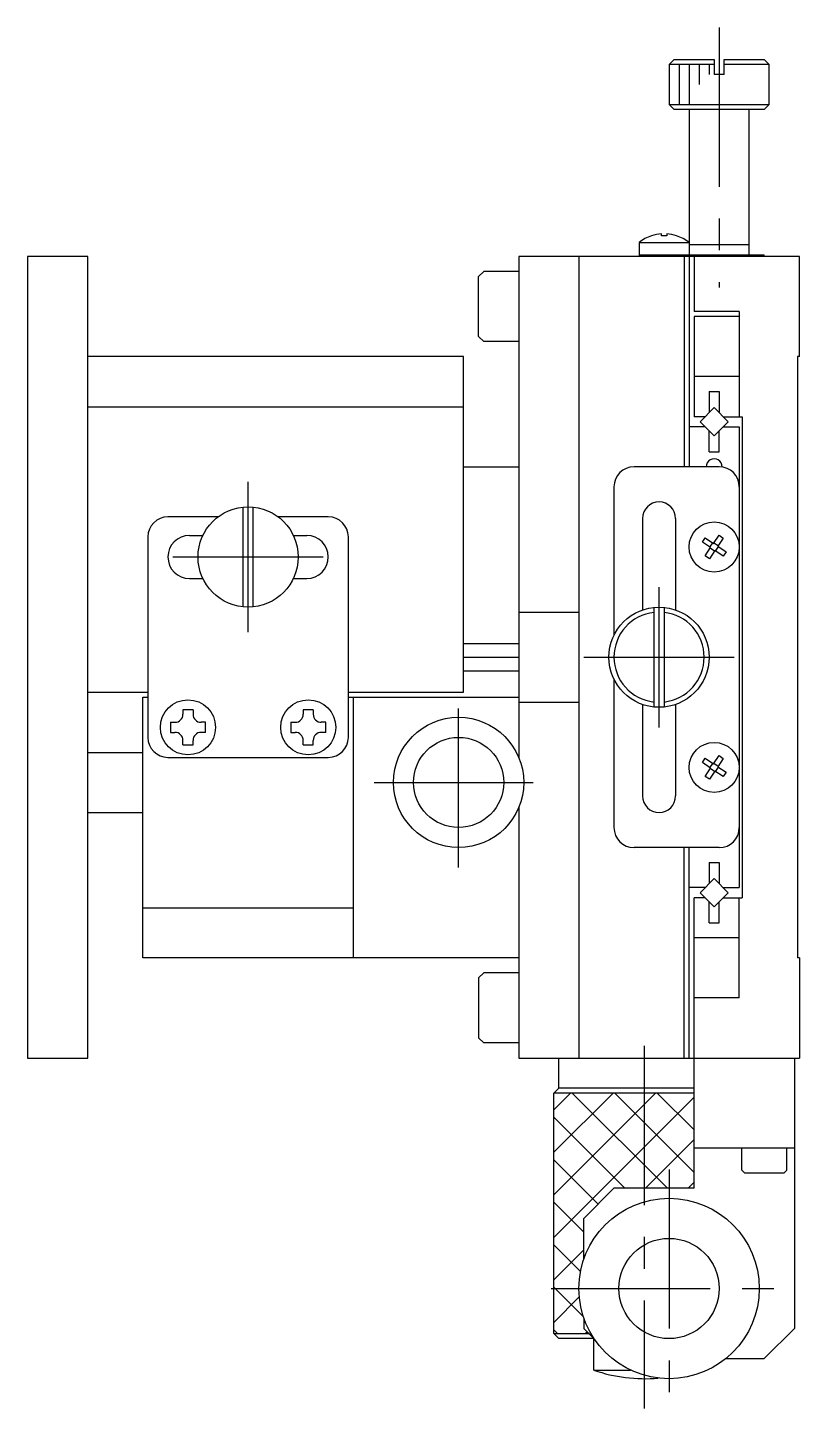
# Model space of a CAD drawing. Extents: x -1 to 437, y -8 to 393.
# Drawn here: x 360 to 437, y 138.7 to 276.5 of the extents above; entities that cross this region are included whole.
import ezdxf

# ---------------------------------------------------------------- set-up
doc = ezdxf.new("R2010")
doc.units = 0
doc.header["$LTSCALE"] = 0.5
doc.linetypes.add('CENTER', pattern=[50.8, 31.75, -6.35, 6.35, -6.35])
for name, color, linetype in [('MSM_CENTER', 1, 'CENTER'), ('MSM_CONTINUOUS', 7, 'CONTINUOUS'), ('MSM_NARROW', 5, 'CONTINUOUS')]:
    doc.layers.add(name, color=color, linetype=linetype)

msp = doc.modelspace()

# ---------------------------------------------------------------- linework, layer by layer
at = {"layer": 'MSM_CENTER'}
for p, q in [((429.01, 276.54), (429.01, 250.61)), ((382.01, 216.21), (382.01, 231.21)), ((374.51, 223.71), (389.51, 223.71)), ((423.01, 206.71), (423.01, 220.71)), ((415.51, 213.71), (430.51, 213.71)), ((403.01, 192.73), (403.01, 209.36)), ((394.57, 201.21), (410.74, 201.21)), ((421.51, 174.91), (421.51, 138.75)), ((424.01, 162.59), (424.01, 138.83)), ((412.24, 150.71), (435.77, 150.71))]:
    msp.add_line(p, q, dxfattribs=at)
at = {"layer": 'MSM_CONTINUOUS'}
for p, q in [((424.51, 273.36), (424.01, 272.86)), ((428.51, 272.86), (424.01, 272.86)), ((424.01, 272.86), (424.01, 268.86)), ((424.51, 273.36), (428.51, 273.36)), ((428.51, 273.36), (428.51, 271.86)), ((429.51, 273.36), (433.51, 273.36)), ((429.51, 271.86), (429.51, 273.36)), ((434.01, 272.86), (429.51, 272.86)), ((434.01, 272.86), (433.51, 273.36)), ((434.01, 268.86), (434.01, 272.86)), ((429.51, 271.86), (428.51, 271.86)), ((424.01, 268.86), (424.51, 268.36)), ((424.01, 268.86), (434.01, 268.86)), ((433.51, 268.36), (434.01, 268.86)), ((433.51, 268.36), (424.51, 268.36)), ((426.01, 268.36), (426.01, 253.86)), ((432.01, 253.86), (432.01, 268.36)), ((421.01, 255.08), (426.01, 255.08)), ((421.01, 255.08), (421.01, 253.71)), ((422.26, 255.75), (422.26, 255.76)), ((423.25, 255.75), (423.25, 255.95)), ((423.77, 255.75), (423.25, 255.75)), ((423.77, 255.95), (423.77, 255.75)), ((424.76, 255.76), (424.76, 255.75)), ((366.01, 253.71), (360.01, 253.71)), ((360.01, 253.71), (360.01, 173.71)), ((366.01, 173.71), (366.01, 253.71)), ((437.01, 253.71), (409.01, 253.71)), ((409.01, 253.71), (409.01, 203.71)), ((415.01, 253.71), (415.01, 173.71)), ((421.01, 253.86), (433.51, 253.86)), ((425.51, 253.71), (425.51, 232.71)), ((432.01, 254.86), (426.01, 254.86)), ((426.01, 253.71), (426.01, 232.71)), ((426.51, 253.71), (426.51, 248.21)), ((433.51, 253.71), (433.51, 253.86)), ((437.01, 243.71), (437.01, 253.71)), ((405.01, 251.71), (405.51, 252.21)), ((409.01, 252.21), (405.51, 252.21)), ((405.01, 245.71), (405.01, 251.71)), ((431.01, 248.21), (426.51, 248.21)), ((431.01, 248.21), (431.01, 237.71)), ((426.51, 247.71), (426.51, 237.71)), ((431.01, 247.71), (426.51, 247.71)), ((405.01, 245.71), (405.51, 245.21)), ((409.01, 245.21), (405.51, 245.21)), ((403.51, 243.71), (366.01, 243.71)), ((403.51, 210.21), (403.51, 243.71)), ((437.01, 243.71), (436.81, 243.71)), ((436.81, 243.71), (436.81, 183.71)), ((431.01, 241.71), (426.51, 241.71)), ((428.01, 240.21), (429.01, 240.21)), ((428.01, 240.21), (428.01, 238.13)), ((429.01, 240.21), (429.01, 238.13)), ((366.01, 238.71), (403.51, 238.71)), ((428.51, 238.63), (427.1, 237.21)), ((428.51, 238.63), (429.92, 237.21)), ((427.6, 237.71), (426.51, 237.71)), ((427.1, 237.21), (428.51, 235.8)), ((429.92, 237.21), (428.51, 235.8)), ((429.42, 237.71), (431.31, 237.71)), ((431.31, 237.71), (431.31, 189.71)), ((427.6, 236.71), (426.01, 236.71)), ((428.01, 234.21), (428.01, 236.3)), ((429.01, 234.21), (429.01, 236.3)), ((429.42, 236.71), (431.01, 236.71)), ((431.01, 236.71), (431.01, 190.71)), ((428.01, 234.21), (429.01, 234.21)), ((403.51, 232.71), (409.01, 232.71)), ((429.01, 232.71), (420.51, 232.71)), ((418.51, 230.71), (418.51, 215.89)), ((379.01, 227.71), (374.01, 227.71)), ((381.51, 218.74), (381.51, 228.69)), ((382.51, 218.74), (382.51, 228.69)), ((390.01, 227.71), (385.01, 227.71)), ((421.36, 227.56), (421.36, 218.43)), ((424.66, 227.56), (424.66, 218.43)), ((372.01, 225.71), (372.01, 205.71)), ((376.16, 225.86), (377.5, 225.86)), ((386.52, 225.86), (387.86, 225.86)), ((392.01, 205.71), (392.01, 225.71)), ((427.33, 225.19), (427.62, 225.62)), ((428.15, 224.64), (427.33, 225.19)), ((427.6, 223.82), (428.15, 224.64)), ((427.62, 225.62), (428.44, 225.07)), ((428.09, 224.68), (428.38, 225.11)), ((428.44, 225.07), (428.99, 225.89)), ((428.47, 225.13), (428.91, 224.84)), ((428.92, 224.75), (428.64, 224.32)), ((429.42, 225.6), (428.87, 224.78)), ((428.87, 224.78), (429.69, 224.23)), ((428.99, 225.89), (429.42, 225.6)), ((428.03, 223.53), (427.6, 223.82)), ((428.58, 224.35), (428.03, 223.53)), ((428.54, 224.3), (428.11, 224.59)), ((429.4, 223.8), (428.58, 224.35)), ((429.69, 224.23), (429.4, 223.8)), ((376.16, 221.56), (377.5, 221.56)), ((386.52, 221.56), (387.86, 221.56)), ((409.01, 218.21), (415.01, 218.21)), ((422.51, 208.74), (422.51, 218.69)), ((423.51, 218.69), (423.51, 208.74)), ((403.51, 215.08), (409.01, 215.08)), ((403.51, 213.71), (409.01, 213.71)), ((403.51, 212.34), (409.01, 212.34)), ((418.51, 211.53), (418.51, 196.71)), ((366.01, 210.21), (372.01, 210.21)), ((371.51, 209.71), (372.01, 209.71)), ((371.51, 183.71), (371.51, 209.71)), ((392.01, 210.21), (403.51, 210.21)), ((392.01, 209.71), (409.01, 209.71)), ((392.51, 183.71), (392.51, 209.71)), ((376.51, 208.46), (375.51, 208.46)), ((375.51, 208.46), (375.51, 208.01)), ((376.51, 208.46), (376.51, 208.01)), ((388.51, 208.46), (387.51, 208.46)), ((387.51, 208.46), (387.51, 208.01)), ((388.51, 208.46), (388.51, 208.01)), ((409.01, 209.21), (415.01, 209.21)), ((421.36, 208.99), (421.36, 199.86)), ((424.66, 208.99), (424.66, 199.86)), ((374.26, 207.21), (374.26, 206.21)), ((374.26, 207.21), (374.71, 207.21)), ((377.76, 207.21), (377.31, 207.21)), ((377.76, 206.21), (377.76, 207.21)), ((386.26, 207.21), (386.26, 206.21)), ((386.26, 207.21), (386.71, 207.21)), ((389.76, 207.21), (389.31, 207.21)), ((389.76, 206.21), (389.76, 207.21)), ((374.26, 206.21), (374.71, 206.21)), ((375.51, 204.96), (375.51, 205.41)), ((376.51, 204.96), (376.51, 205.41)), ((377.76, 206.21), (377.31, 206.21)), ((386.26, 206.21), (386.71, 206.21)), ((387.51, 204.96), (387.51, 205.41)), ((388.51, 204.96), (388.51, 205.41)), ((389.76, 206.21), (389.31, 206.21)), ((366.01, 204.21), (371.51, 204.21)), ((375.51, 204.96), (376.51, 204.96)), ((387.51, 204.96), (388.51, 204.96)), ((374.01, 203.71), (390.01, 203.71)), ((427.33, 203.19), (427.62, 203.62)), ((428.15, 202.64), (427.33, 203.19)), ((427.6, 201.82), (428.15, 202.64)), ((427.62, 203.62), (428.44, 203.07)), ((428.09, 202.68), (428.38, 203.11)), ((428.54, 202.3), (428.11, 202.59)), ((428.44, 203.07), (428.99, 203.89)), ((428.47, 203.13), (428.91, 202.84)), ((428.92, 202.75), (428.64, 202.32)), ((429.42, 203.6), (428.87, 202.78)), ((428.87, 202.78), (429.69, 202.23)), ((428.99, 203.89), (429.42, 203.6)), ((428.03, 201.53), (427.6, 201.82)), ((428.58, 202.35), (428.03, 201.53)), ((429.4, 201.8), (428.58, 202.35)), ((429.69, 202.23), (429.4, 201.8)), ((409.01, 198.71), (409.01, 173.71)), ((366.01, 198.21), (371.51, 198.21)), ((429.01, 194.71), (420.51, 194.71)), ((425.51, 173.71), (425.51, 194.71)), ((426.01, 173.71), (426.01, 194.71)), ((428.01, 193.21), (428.01, 191.13)), ((428.01, 193.21), (429.01, 193.21)), ((429.01, 193.21), (429.01, 191.13)), ((427.1, 190.21), (428.51, 191.63)), ((429.92, 190.21), (428.51, 191.63)), ((427.6, 190.72), (426.01, 190.72)), ((428.51, 188.8), (427.1, 190.21)), ((428.51, 188.8), (429.92, 190.21)), ((429.42, 190.71), (431.01, 190.71)), ((426.51, 160.71), (426.51, 189.71)), ((427.6, 189.71), (426.51, 189.71)), ((428.01, 187.21), (428.01, 189.3)), ((429.01, 187.21), (429.01, 189.3)), ((429.42, 189.71), (431.31, 189.71)), ((431.01, 179.71), (431.01, 189.71)), ((371.51, 188.71), (392.51, 188.71)), ((428.01, 187.21), (429.01, 187.21)), ((431.01, 185.71), (426.51, 185.71)), ((409.01, 183.71), (371.51, 183.71)), ((437.01, 183.71), (436.81, 183.71)), ((437.01, 183.71), (437.01, 173.71)), ((405.01, 181.71), (405.51, 182.21)), ((409.01, 182.21), (405.51, 182.21)), ((405.01, 181.71), (405.01, 175.71)), ((431.01, 179.71), (426.51, 179.71)), ((405.01, 175.71), (405.51, 175.21)), ((409.01, 175.21), (405.51, 175.21)), ((360.01, 173.71), (366.01, 173.71)), ((409.01, 173.71), (415.01, 173.71)), ((413.01, 170.71), (413.01, 173.71)), ((415.01, 173.71), (437.01, 173.71)), ((436.51, 173.71), (436.51, 146.71)), ((413.01, 170.71), (412.51, 170.21)), ((426.51, 170.21), (412.51, 170.21)), ((412.51, 146.21), (412.51, 170.21)), ((426.51, 170.71), (413.01, 170.71)), ((436.51, 164.71), (426.51, 164.71)), ((431.26, 162.51), (431.26, 164.71)), ((435.76, 162.51), (435.76, 164.71)), ((431.56, 162.21), (431.26, 162.51)), ((435.46, 162.21), (431.56, 162.21)), ((435.46, 162.21), (435.76, 162.51)), ((418.51, 160.71), (415.51, 157.71)), ((426.51, 160.71), (418.51, 160.71)), ((415.51, 153.67), (415.51, 157.71)), ((415.51, 147.75), (415.51, 146.71)), ((412.51, 146.21), (416.01, 146.21)), ((412.51, 146.21), (413.01, 145.71)), ((416.56, 145.66), (415.51, 146.71)), ((436.51, 146.71), (433.51, 143.71)), ((416.51, 145.71), (413.01, 145.71)), ((416.51, 142.57), (416.51, 145.71)), ((429.67, 143.71), (433.51, 143.71)), ((416.51, 142.57), (420.17, 142.57))]:
    msp.add_line(p, q, dxfattribs=at)
for centre, radius in [((382.01, 223.71), 5), ((428.51, 224.71), 2.5), ((423.01, 213.71), 5), ((376.01, 206.71), 2.75), ((388.01, 206.71), 2.75), ((403.01, 201.21), 6.5), ((403.01, 201.21), 4.5), ((428.51, 202.71), 2.5), ((424.01, 150.71), 9), ((424.01, 150.71), 5)]:
    msp.add_circle(centre, radius, dxfattribs=at)
for centre, radius, start, end in [((423.51, 251.96), 4, 108.2398, 128.6822), ((423.51, 251.96), 3.99, 93.7348, 108.2232), ((423.51, 251.96), 3.99, 71.7768, 86.2652), ((423.51, 251.96), 4, 51.3178, 71.7602), ((428.51, 232.71), 0.8, 358.3826, 180), ((420.51, 230.71), 2, 90, 180), ((429.01, 230.71), 2, 0, 90), ((423.01, 227.56), 1.65, 0, 180), ((374.01, 225.71), 2, 90, 180), ((390.01, 225.71), 2, 0, 90), ((376.16, 223.71), 2.15, 90, 270), ((387.86, 223.71), 2.15, 270, 90), ((423.01, 213.71), 4.5, 96.3794, 263.6206), ((423.01, 213.71), 4.5, 276.3794, 83.6206), ((374.71, 208.01), 0.8, 270, 0), ((377.31, 208.01), 0.8, 180, 270), ((386.71, 208.01), 0.8, 270, 0), ((389.31, 208.01), 0.8, 180, 270), ((374.01, 205.71), 2, 180, 270), ((374.71, 205.41), 0.8, 0, 90), ((377.31, 205.41), 0.8, 90, 180), ((386.71, 205.41), 0.8, 0, 90), ((389.31, 205.41), 0.8, 90, 180), ((390.01, 205.71), 2, 270, 0), ((423.01, 199.86), 1.65, 180, 0), ((420.51, 196.71), 2, 180, 270), ((429.01, 196.71), 2, 270, 0), ((421.51, 156.71), 15, 250.5288, 275.3911)]:
    msp.add_arc(centre, radius, start, end, dxfattribs=at)
at = {"layer": 'MSM_NARROW'}
for p, q in [((425.01, 272.86), (425.01, 268.86)), ((426.01, 272.86), (426.01, 268.86)), ((427.01, 272.86), (427.01, 270.86)), ((428.01, 272.86), (428.01, 271.86)), ((412.51, 160.05), (422.67, 170.21)), ((412.51, 164.3), (418.43, 170.21)), ((412.51, 168.54), (414.18, 170.21)), ((412.51, 155.81), (426.51, 169.81)), ((414.35, 170.21), (423.85, 160.71)), ((418.59, 170.21), (426.51, 162.29)), ((422.83, 170.21), (426.51, 166.53)), ((412.51, 167.81), (419.6, 160.71)), ((421.65, 160.71), (426.51, 165.57)), ((412.51, 163.56), (416.93, 159.14)), ((425.9, 160.71), (426.51, 161.33)), ((412.51, 159.32), (415.51, 156.32)), ((412.51, 155.08), (415.17, 152.42)), ((412.51, 151.57), (415.51, 154.57)), ((412.51, 150.84), (415.47, 147.88)), ((412.51, 147.33), (415.05, 149.87)), ((412.51, 146.59), (412.89, 146.21)), ((415.64, 146.21), (415.82, 146.4))]:
    msp.add_line(p, q, dxfattribs=at)

doc.saveas('drawing.dxf')
